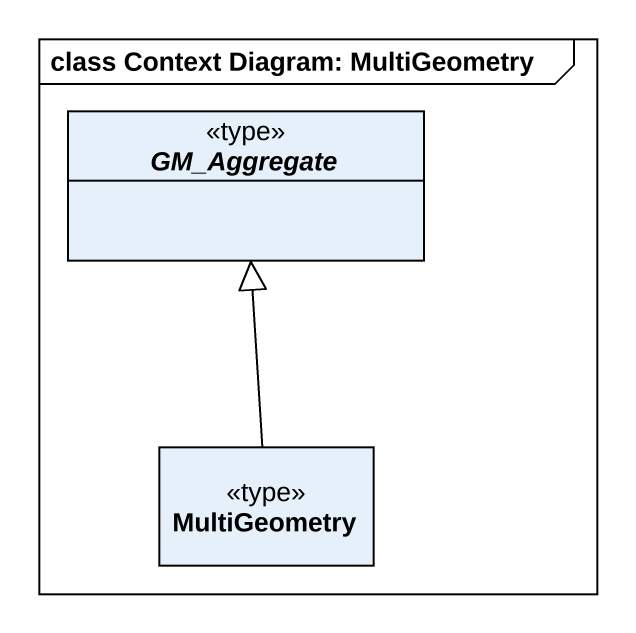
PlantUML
@startuml
mainframe class Context Diagram: MultiGeometry
hide circle
hide empty members
abstract class GM_Aggregate <<type>>
class MultiGeometry <<type>>
MultiGeometry -up-|> GM_Aggregate
@enduml
